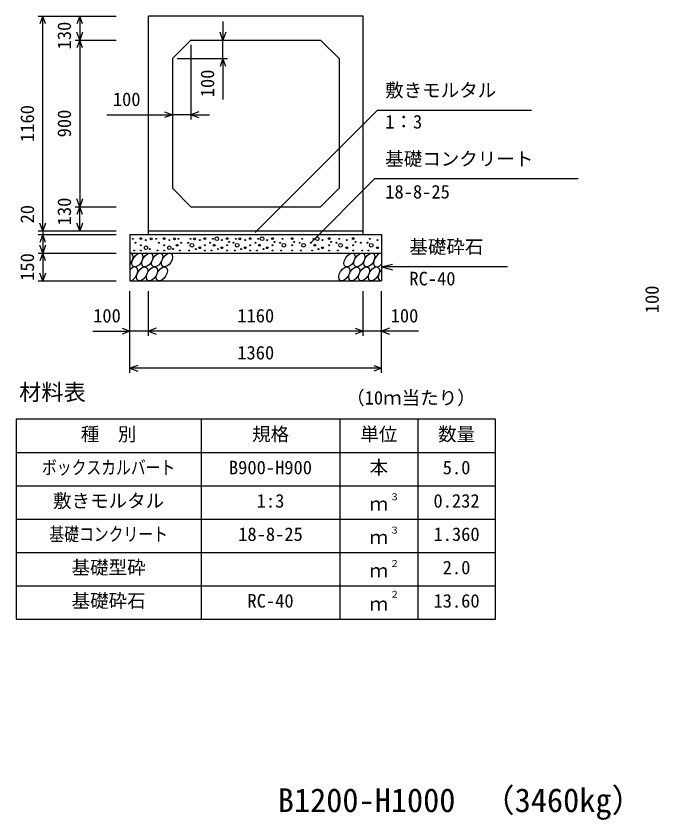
# Model space of a CAD drawing. Units: millimetres, scale not verified. Extents: x -25170 to 75630, y 0 to 35640.
# Drawn here: x 42095 to 45568, y 22551 to 26892 of the extents above; entities that cross this region are included whole.
import ezdxf
from ezdxf.enums import TextEntityAlignment as Align

# ---------------------------------------------------------------- set-up
doc = ezdxf.new("R2010")
doc.units = ezdxf.units.MM
doc.header["$LTSCALE"] = 60
for name, color, linetype, lineweight in [('DIM', 7, 'Continuous', 25), ('HATCH', 6, 'Continuous', 25), ('HYO', 3, 'Continuous', 25), ('HYO2', 4, 'Continuous', 25), ('OUTLINE', 3, 'Continuous', 25), ('TXT', 7, 'Continuous', 25)]:
    doc.layers.add(name, color=color, linetype=linetype, lineweight=lineweight)
doc.styles.add('ＭＳ ゴシック', font='')
doc.styles.get('ＭＳ ゴシック').set_extended_font_data('MS Gothic')

msp = doc.modelspace()

# ---------------------------------------------------------------- linework, layer by layer
at = {"layer": 'DIM'}
for p, q in [((42213.88, 26891.89), (42634.98, 26891.89)), ((42238.88, 26891.89), (42223.49, 26849.6)), ((42238.88, 25731.89), (42238.88, 26891.89)), ((42254.27, 26849.6), (42238.88, 26891.89)), ((42438.88, 26891.89), (42423.49, 26849.6)), ((42438.88, 26891.89), (42438.88, 26761.89)), ((42454.27, 26849.6), (42438.88, 26891.89)), ((43212.46, 26861.89), (43212.46, 26761.89)), ((42438.88, 26761.89), (42423.49, 26804.17)), ((42454.27, 26804.17), (42438.88, 26761.89)), ((43212.46, 26761.89), (43197.07, 26804.17)), ((43227.85, 26804.17), (43212.46, 26761.89)), ((42413.88, 26761.89), (42634.98, 26761.89)), ((42438.88, 26761.89), (42423.49, 26719.6)), ((42438.88, 26761.89), (42438.88, 25861.89)), ((42454.27, 26719.6), (42438.88, 26761.89)), ((43212.46, 26661.89), (43212.46, 26761.89)), ((43039.98, 26736.89), (43039.98, 26333.87)), ((42964.98, 26661.89), (43237.46, 26661.89)), ((43212.46, 26661.89), (43197.07, 26619.6)), ((43227.85, 26619.6), (43212.46, 26661.89)), ((43212.46, 26661.89), (43212.46, 26441.01)), ((42585.88, 26358.87), (42939.98, 26358.87)), ((42897.7, 26374.26), (42939.98, 26358.87)), ((42939.98, 26358.87), (42897.7, 26343.48)), ((43039.98, 26358.87), (42939.98, 26358.87)), ((43082.27, 26374.26), (43039.98, 26358.87)), ((43039.98, 26358.87), (43139.98, 26358.87)), ((43039.98, 26358.87), (43082.27, 26343.48)), ((43386.2, 25722.55), (44046.48, 26382.83)), ((44878.89, 26382.83), (44046.48, 26382.83)), ((43688.01, 25668.16), (44032.07, 26012.22)), ((45131.62, 26012.22), (44032.07, 26012.22)), ((42438.88, 25861.89), (42423.49, 25904.17)), ((42454.27, 25904.17), (42438.88, 25861.89)), ((42413.88, 25861.89), (42634.98, 25861.89)), ((42438.88, 25861.89), (42423.49, 25819.6)), ((42438.88, 25731.89), (42438.88, 25861.89)), ((42454.27, 25819.6), (42438.88, 25861.89)), ((42238.88, 25731.89), (42223.49, 25774.17)), ((42254.27, 25774.17), (42238.88, 25731.89)), ((42438.88, 25731.89), (42423.49, 25774.17)), ((42454.27, 25774.17), (42438.88, 25731.89)), ((42213.88, 25731.89), (42634.98, 25731.89)), ((42213.88, 25711.89), (42634.98, 25711.89)), ((42238.88, 25711.89), (42223.49, 25669.6)), ((42238.88, 25731.89), (42238.88, 25711.89)), ((42238.88, 25711.89), (42238.88, 25611.89)), ((42254.27, 25669.6), (42238.88, 25711.89)), ((42238.88, 25611.89), (42223.49, 25654.17)), ((42254.27, 25654.17), (42238.88, 25611.89)), ((42213.88, 25611.89), (42634.98, 25611.89)), ((42238.88, 25611.89), (42223.49, 25569.6)), ((42238.88, 25611.89), (42238.88, 25461.89)), ((42254.27, 25569.6), (42238.88, 25611.89)), ((44069.98, 25536.89), (44127.94, 25552.42)), ((44749.79, 25536.89), (44069.98, 25536.89)), ((44069.98, 25536.89), (44127.94, 25521.36)), ((42238.88, 25461.89), (42223.49, 25504.17)), ((42254.27, 25504.17), (42238.88, 25461.89)), ((42213.88, 25461.89), (42634.98, 25461.89)), ((42709.98, 24965.28), (42709.98, 25406.89)), ((42809.98, 25165.28), (42809.98, 25406.89)), ((43969.98, 25165.28), (43969.98, 25406.89)), ((43969.98, 25165.28), (43969.98, 25406.89)), ((44069.98, 24965.28), (44069.98, 25406.89)), ((42510.44, 25190.28), (42709.98, 25190.28)), ((42667.7, 25205.67), (42709.98, 25190.28)), ((42709.98, 25190.28), (42667.7, 25174.88)), ((42809.98, 25190.28), (42709.98, 25190.28)), ((42852.27, 25205.67), (42809.98, 25190.28)), ((43969.98, 25190.28), (42809.98, 25190.28)), ((42809.98, 25190.28), (42852.27, 25174.88)), ((43927.7, 25205.67), (43969.98, 25190.28)), ((43969.98, 25190.28), (43927.7, 25174.88)), ((44069.98, 25190.28), (43969.98, 25190.28)), ((44112.27, 25205.67), (44069.98, 25190.28)), ((44269.53, 25190.28), (44069.98, 25190.28)), ((44069.98, 25190.28), (44112.27, 25174.88)), ((42752.27, 25005.67), (42709.98, 24990.28)), ((44027.7, 25005.67), (44069.98, 24990.28)), ((44069.98, 24990.28), (42709.98, 24990.28)), ((42709.98, 24990.28), (42752.27, 24974.88)), ((44069.98, 24990.28), (44027.7, 24974.88))]:
    msp.add_line(p, q, dxfattribs=at)
at = {"layer": 'HATCH'}
for centre, radius in [((42725.95, 25689.07), 2.5), ((42739.97, 25668.05), 2.5), ((42768.84, 25689.94), 5), ((42796.88, 25682.06), 2.5), ((42824.92, 25689.07), 5), ((42852.05, 25689.07), 2.5), ((42866.07, 25668.05), 2.5), ((42894.95, 25689.94), 5), ((42922.99, 25682.06), 2.5), ((42951.02, 25689.07), 5), ((42965.04, 25654.05), 5), ((42972.05, 25689.07), 2.5), ((42986.07, 25668.05), 2.5), ((43023.89, 25668.05), 2.5), ((43044.92, 25654.05), 10), ((43037.91, 25689.07), 2.5), ((43058.94, 25689.07), 5), ((43086.98, 25682.06), 2.5), ((43115.01, 25689.94), 5), ((43143.89, 25668.05), 2.5), ((43157.91, 25689.07), 2.5), ((43164.92, 25654.05), 5), ((43178.94, 25689.07), 10), ((43206.98, 25682.06), 2.5), ((43235.01, 25689.94), 5), ((43246.35, 25672.37), 2.5), ((43269.11, 25668.05), 2.5), ((43290.14, 25654.05), 10), ((43283.13, 25689.07), 2.5), ((43304.16, 25689.07), 5), ((43332.2, 25682.06), 2.5), ((43360.24, 25689.94), 5), ((43389.11, 25668.05), 2.5), ((43403.13, 25689.07), 2.5), ((43410.14, 25654.05), 5), ((43424.16, 25689.07), 10), ((43452.2, 25682.06), 2.5), ((43480.24, 25689.94), 5), ((43491.58, 25672.37), 2.5), ((43521.04, 25668.05), 2.5), ((43542.07, 25654.05), 10), ((43535.06, 25689.07), 2.5), ((43586.34, 25689.94), 5), ((43597.68, 25672.37), 2.5), ((43627.14, 25668.05), 2.5), ((43648.17, 25654.05), 10), ((43641.16, 25689.07), 2.5), ((43687.54, 25668.05), 2.5), ((43701.56, 25689.07), 2.5), ((43708.57, 25654.05), 5), ((43722.59, 25689.07), 10), ((43750.63, 25682.06), 2.5), ((43786.17, 25689.94), 5), ((43797.51, 25672.37), 2.5), ((43826.97, 25668.05), 2.5), ((43848, 25654.05), 10), ((43840.98, 25689.07), 2.5), ((43881.27, 25682.06), 2.5), ((43916.8, 25689.94), 5), ((43928.14, 25672.37), 2.5), ((43957.6, 25668.05), 2.5), ((43992.86, 25668.05), 2.5), ((44013.89, 25654.05), 10), ((44006.88, 25689.07), 2.5), ((44047.16, 25682.06), 2.5), ((42732.96, 25626.04), 2.5), ((42768.84, 25654.05), 2.5), ((42768.84, 25626.04), 2.5), ((42796.88, 25640.92), 10), ((42817.91, 25633.91), 2.5), ((42859.06, 25626.04), 2.5), ((42894.95, 25654.05), 2.5), ((42894.95, 25626.04), 2.5), ((42922.99, 25640.92), 10), ((42944.01, 25633.91), 2.5), ((42979.06, 25626.04), 2.5), ((43030.9, 25626.04), 2.5), ((43065.95, 25633.91), 2.5), ((43086.98, 25640.92), 5), ((43115.01, 25654.05), 2.5), ((43115.01, 25626.04), 2.5), ((43150.9, 25626.04), 2.5), ((43185.95, 25633.91), 2.5), ((43206.98, 25640.92), 5), ((43235.01, 25654.05), 2.5), ((43235.01, 25626.04), 2.5), ((43276.12, 25626.04), 2.5), ((43311.17, 25633.91), 2.5), ((43332.2, 25640.92), 5), ((43360.24, 25654.05), 2.5), ((43360.24, 25626.04), 2.5), ((43396.12, 25626.04), 2.5), ((43431.17, 25633.91), 2.5), ((43452.2, 25640.92), 5), ((43480.24, 25654.05), 2.5), ((43480.24, 25626.04), 2.5), ((43528.05, 25626.04), 2.5), ((43586.34, 25654.05), 2.5), ((43586.34, 25626.04), 2.5), ((43634.15, 25626.04), 2.5), ((43694.55, 25626.04), 2.5), ((43729.6, 25633.91), 2.5), ((43750.63, 25640.92), 5), ((43786.17, 25654.05), 2.5), ((43786.17, 25626.04), 2.5), ((43833.98, 25626.04), 2.5), ((43881.27, 25640.92), 5), ((43916.8, 25654.05), 2.5), ((43916.8, 25626.04), 2.5), ((43964.61, 25626.04), 2.5), ((43999.87, 25626.04), 2.5), ((44047.16, 25640.92), 5)]:
    msp.add_circle(centre, radius, dxfattribs=at)
for centre in [(42750.83, 25574.37), (42804.03, 25574.37), (42857.24, 25574.37), (42910.45, 25574.37), (43896.5, 25574.37), (43949.71, 25574.37), (44002.91, 25574.37), (42776.15, 25499.38), (42829.35, 25499.38), (42882.56, 25499.38), (43868.61, 25499.38), (43921.82, 25499.38), (43975.03, 25499.38), (44028.23, 25499.38)]:
    msp.add_ellipse(centre, major_axis=(21.81, 35.31), ratio=0.5792, dxfattribs=at)
for centre, start_param, end_param in [((42697.62, 25574.37), 4.385593, 6.6745444), ((44056.12, 25574.37), 0.3357715, 4.4411806), ((42722.94, 25499.38), 3.5111464, 7.548991), ((44081.44, 25499.38), 1.2110787, 3.5658734)]:
    msp.add_ellipse(centre, major_axis=(21.81, 35.31), ratio=0.5792, start_param=start_param, end_param=end_param, dxfattribs=at)
at = {"layer": 'HYO'}
for p, q in [((44684.98, 24715.28), (42094.98, 24715.28)), ((42094.98, 24715.28), (42094.98, 23635.28)), ((43094.98, 24715.28), (43094.98, 23635.28)), ((43844.98, 24715.28), (43844.98, 23635.28)), ((44264.98, 24715.28), (44264.98, 23635.28)), ((44684.98, 23635.28), (44684.98, 24715.28)), ((42094.98, 24535.28), (44684.98, 24535.28)), ((42094.98, 23635.28), (44684.98, 23635.28))]:
    msp.add_line(p, q, dxfattribs=at)
at = {"layer": 'HYO2'}
for p, q in [((42094.98, 24355.28), (44684.98, 24355.28)), ((42094.98, 24175.28), (44684.98, 24175.28)), ((42094.98, 23995.28), (44684.98, 23995.28)), ((42094.98, 23815.28), (44684.98, 23815.28))]:
    msp.add_line(p, q, dxfattribs=at)
at = {"layer": 'OUTLINE'}
for p, q in [((43969.98, 26891.89), (42809.98, 26891.89)), ((42809.98, 25711.89), (42809.98, 26891.89)), ((43969.98, 25711.89), (43969.98, 26891.89)), ((42939.98, 26661.89), (43039.98, 26761.89)), ((43039.98, 26761.89), (43739.98, 26761.89)), ((43739.98, 26761.89), (43839.98, 26661.89)), ((42939.98, 26661.89), (42939.98, 25961.89)), ((43839.98, 26661.89), (43839.98, 25961.89)), ((43039.98, 25861.89), (42939.98, 25961.89)), ((43739.98, 25861.89), (43839.98, 25961.89)), ((43039.98, 25861.89), (43739.98, 25861.89)), ((42709.98, 25711.89), (42709.98, 25461.89)), ((42709.98, 25711.89), (44069.98, 25711.89)), ((42809.98, 25731.89), (43969.98, 25731.89)), ((44069.98, 25711.89), (44069.98, 25461.89)), ((42709.98, 25611.89), (44069.98, 25611.89)), ((42709.98, 25461.89), (44069.98, 25461.89))]:
    msp.add_line(p, q, dxfattribs=at)

# ---------------------------------------------------------------- texts
at = {"layer": 'DIM', "style": 'ＭＳ ゴシック'}
for s, p in [('130', (42413.88, 26711.89)), ('100', (43187.46, 26453.39)), ('1160', (42213.88, 26211.89)), ('900', (42413.88, 26236.89)), ('130', (42413.88, 25761.89)), ('20', (42213.88, 25771.96)), ('150', (42213.88, 25461.89)), ('100', (45588.88, 25286.89))]:
    msp.add_text(s, height=73.31, rotation=90, dxfattribs=at).set_placement(p, align=Align.BOTTOM_LEFT)
for s, p in [('敷きモルタル', (44089.33, 26432.83)), ('100', (42617.84, 26383.87)), ('1：3', (44089.33, 26262.72)), ('基礎コンクリート', (44089.33, 26062.22)), ('18-8-25', (44089.33, 25884.59)), ('基礎砕石', (44219.72, 25586.89)), ('RC-40', (44219.72, 25415.51)), ('100', (42511.34, 25215.28)), ('1160', (43289.98, 25215.28)), ('100', (44118.62, 25215.28)), ('1360', (43289.98, 25015.28))]:
    msp.add_text(s, height=73.31, dxfattribs=at).set_placement(p, align=Align.BOTTOM_LEFT)
at = {"layer": 'TXT', "style": 'ＭＳ ゴシック'}
for s, height, p in [('材料表', 87.98, (42111.65, 24790.28)), ('（10ｍ当たり）', 73.31, (43878.31, 24771.94)), ('種\u3000別', 73.31, (42444.98, 24575.28)), ('規格', 73.31, (43369.98, 24575.28)), ('単位', 73.31, (43954.98, 24575.28)), ('数量', 73.31, (44374.98, 24575.28)), ('B900-H900', 73.31, (43244.98, 24395.28)), ('本', 73.31, (44004.98, 24395.28)), ('5.0', 73.31, (44399.98, 24395.28)), ('敷きモルタル', 73.31, (42294.98, 24215.28)), ('３', 36.66, (44114.22, 24265.89)), ('1:3', 73.31, (43394.98, 24215.28)), ('ｍ', 73.31, (44004.98, 24198.61)), ('0.232', 73.31, (44349.98, 24215.28)), ('18-8-25', 73.31, (43294.98, 24035.28)), ('ｍ', 73.31, (44004.98, 24018.61)), ('３', 36.66, (44114.22, 24085.89)), ('1.360', 73.31, (44349.98, 24035.28)), ('基礎型砕', 73.31, (42394.98, 23855.28)), ('２', 36.66, (44114.22, 23905.89)), ('2.0', 73.31, (44399.98, 23855.28)), ('ｍ', 73.31, (44004.98, 23838.61)), ('基礎砕石', 73.31, (42394.98, 23675.28)), ('RC-40', 73.31, (43344.98, 23675.28)), ('２', 36.66, (44114.22, 23739.22)), ('13.60', 73.31, (44349.98, 23675.28)), ('ｍ', 73.31, (44004.98, 23658.61)), ('B1200-H1000', 128.3, (43508.73, 22554.39)), ('（3460kg）', 128.3, (44613.57, 22554.39))]:
    msp.add_text(s, height=height, dxfattribs=at).set_placement(p, align=Align.BOTTOM_LEFT)
at = {"layer": 'TXT', "style": 'ＭＳ ゴシック', "width": 0.8}
for s, p in [('ボックスカルバート', (42234.98, 24395.28)), ('基礎コンクリート', (42274.98, 24035.28))]:
    msp.add_text(s, height=73.31, dxfattribs=at).set_placement(p, align=Align.BOTTOM_LEFT)

doc.saveas('drawing.dxf')
